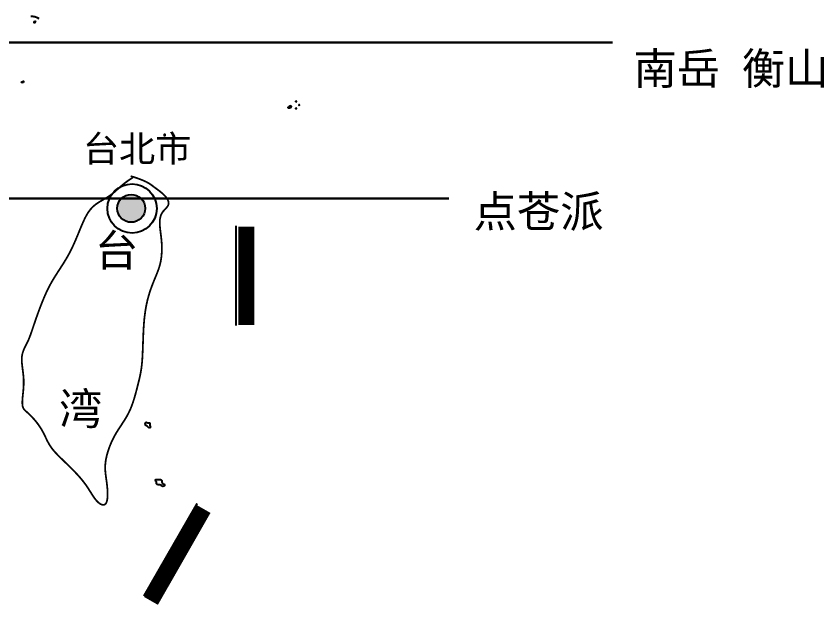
# Model space of a CAD drawing. Extents: x 13573007 to 22079938, y 2388446 to 8397471.
# Drawn here: x 20477635 to 21854220, y 2995914 to 4006465 of the extents above; entities that cross this region are included whole.
import ezdxf

# ---------------------------------------------------------------- set-up
doc = ezdxf.new("R2010")
doc.units = 0
doc.header["$MEASUREMENT"] = 0
doc.linetypes.add('ACAD_ISO10W100', pattern=[18.5, 12, -3, 0.5, -3])
for name, color, linetype in [('BOUNDY', 13, 'CONTINUOUS'), ('注记', 7, 'CONTINUOUS'), ('海岸线', 5, 'CONTINUOUS'), ('边界', 7, 'CONTINUOUS'), ('首府点位', 240, 'CONTINUOUS')]:
    doc.layers.add(name, color=color, linetype=linetype)
doc.layers.add('wwu', color=250, linetype='CONTINUOUS', lineweight=30)
doc.styles.get("Standard").update_dxf_attribs({"font": 'simhei.ttf'})

msp = doc.modelspace()

# ---------------------------------------------------------------- hatches: boundary and pattern name
at = {"layer": '首府点位', "linetype": 'Continuous'}
msp.add_hatch(color=256, dxfattribs=at).paths.add_polyline_path([(20649925, 3678699, 1), (20697449, 3678699, 1)])

# ---------------------------------------------------------------- linework, layer by layer
at = {"layer": 'BOUNDY', "linetype": 'Continuous', "const_width": 27075}
for points in [[(20869961, 3479753), (20869961, 3647716)], [(20707475, 3009452), (20797120, 3166208)]]:
    msp.add_lwpolyline(points, dxfattribs=at)
at = {"layer": 'wwu'}
msp.add_line((19376015, 3961276), (21493928, 3961276), dxfattribs=at)
at = {"layer": 'wwu', "color": 255}
msp.add_line((17471807, 3695714), (21214955, 3695714), dxfattribs=at)
at = {"layer": '海岸线', "color": 5}
for points in [[(20502814, 4006380), (20504772, 4006465), (20506333, 4006396), (20507811, 4006047), (20509287, 4005690), (20510729, 4005218), (20512172, 4004747), (20513545, 4004041), (20516089, 4002314)], [(20508472, 3997623), (20509974, 3998018), (20510377, 3996487), (20509721, 3995093), (20508471, 3995122), (20508177, 3996699), (20508472, 3997623)], [(20488230, 3892665), (20486880, 3893204), (20487525, 3894616), (20488694, 3895319), (20490002, 3895534), (20490439, 3894344), (20489322, 3893311), (20488230, 3892665)], [(20954508, 3860391), (20955193, 3861076), (20954505, 3861756), (20953821, 3861071), (20954508, 3860391)], [(20960011, 3854267), (20960696, 3854953), (20960008, 3855633), (20959324, 3854948), (20960011, 3854267)], [(20943562, 3850104), (20944932, 3850792), (20946302, 3851481), (20946987, 3852166), (20946299, 3852847), (20945610, 3853527), (20944241, 3852838), (20942871, 3852150), (20941501, 3851461), (20940817, 3850776), (20941505, 3850095), (20943562, 3850104)], [(20954541, 3848098), (20955226, 3848784), (20954538, 3849465), (20953854, 3848779), (20954541, 3848098)], [(20730742, 3801992), (20731733, 3803087), (20731519, 3804612), (20730130, 3804882), (20729660, 3803414), (20730742, 3801992)], [(20704459, 3304189), (20703236, 3304852), (20702263, 3306045), (20701074, 3307130), (20699655, 3307678), (20698599, 3308743), (20697821, 3310043), (20697492, 3311608), (20698088, 3312947), (20699011, 3314255), (20700493, 3313904), (20701897, 3313305), (20703449, 3313221), (20704949, 3312953), (20705556, 3311611), (20705577, 3310016), (20705618, 3308417), (20706212, 3307012), (20706352, 3305464), (20704459, 3304189)], [(20729306, 3204821), (20727705, 3204735), (20726178, 3204906), (20725222, 3206035), (20724042, 3206957), (20722544, 3207232), (20720968, 3207230), (20719435, 3207381), (20718053, 3208061), (20717090, 3209268), (20717067, 3210863), (20716651, 3212375), (20715627, 3213539), (20715156, 3215025), (20715634, 3216476), (20717154, 3216663), (20718594, 3216187), (20720189, 3216253), (20721777, 3216294), (20723368, 3216345), (20724856, 3216031), (20725650, 3214730), (20726092, 3213231), (20725849, 3211714), (20726923, 3209746), (20728376, 3209320), (20729796, 3208776), (20730529, 3207446), (20730712, 3205922), (20729306, 3204821)]]:
    msp.add_lwpolyline(points, dxfattribs=at)
at = {"layer": '海岸线', "linetype": 'Continuous', "ltscale": 0.3, "const_width": 3000, "flags": 128}
msp.add_lwpolyline([(20676413, 3731309), (20669886, 3727031), (20664258, 3722975), (20659386, 3719143), (20655128, 3715537), (20651340, 3712160), (20647881, 3709013), (20644607, 3706100), (20641376, 3703422), (20638076, 3700974), (20634714, 3698722), (20631327, 3696626), (20627953, 3694644), (20624630, 3692735), (20621395, 3690859), (20618286, 3688974), (20615340, 3687040), (20612585, 3685017), (20610011, 3682881), (20607596, 3680609), (20605320, 3678176), (20603163, 3675561), (20601105, 3672740), (20599123, 3669689), (20597199, 3666387), (20595314, 3662819), (20593456, 3659008), (20591616, 3654987), (20589785, 3650787), (20587955, 3646441), (20586115, 3641981), (20584257, 3637439), (20582371, 3632847), (20580448, 3628232), (20578469, 3623598), (20576417, 3618940), (20574274, 3614258), (20572021, 3609549), (20569640, 3604809), (20567113, 3600038), (20564421, 3595231), (20561557, 3590390), (20558559, 3585531), (20555474, 3580671), (20552349, 3575829), (20549235, 3571023), (20546177, 3566273), (20543226, 3561595), (20540427, 3557009), (20537818, 3552525), (20535386, 3548119), (20533104, 3543759), (20530948, 3539413), (20528893, 3535049), (20526912, 3530635), (20524982, 3526139), (20523076, 3521529), (20521175, 3516786), (20519285, 3511937), (20517417, 3507025), (20515583, 3502089), (20513795, 3497172), (20512064, 3492314), (20510402, 3487556), (20508820, 3482940), (20507324, 3478498), (20505897, 3474232), (20504516, 3470134), (20503158, 3466199), (20501801, 3462418), (20500421, 3458786), (20498997, 3455296), (20497503, 3451941), (20495933, 3448706), (20494331, 3445549), (20492756, 3442420), (20491269, 3439267), (20489927, 3436042), (20488792, 3432694), (20487921, 3429172), (20487375, 3425426), (20487190, 3421423), (20487314, 3417191), (20487670, 3412776), (20488184, 3408224), (20488780, 3403581), (20489382, 3398891), (20489916, 3394202), (20490306, 3389559), (20490495, 3385002), (20490501, 3380556), (20490359, 3376241), (20490107, 3372076), (20489779, 3368082), (20489413, 3364277), (20489045, 3360682), (20488711, 3357317), (20488442, 3354197), (20488255, 3351318), (20488163, 3348674), (20488177, 3346257), (20488310, 3344059), (20488574, 3342074), (20488981, 3340292), (20489543, 3338708), (20490272, 3337304), (20491174, 3336022), (20492258, 3334796), (20493529, 3333557), (20494993, 3332240), (20496658, 3330778), (20498531, 3329102), (20500616, 3327146), (20502912, 3324860), (20505374, 3322266), (20507945, 3319402), (20510571, 3316307), (20513198, 3313020), (20515769, 3309580), (20518230, 3306026), (20520526, 3302396), (20522620, 3298725), (20524549, 3295036), (20526368, 3291347), (20528131, 3287676), (20529895, 3284041), (20531713, 3280461), (20533642, 3276954), (20535736, 3273538), (20538041, 3270222), (20540566, 3266974), (20543311, 3263754), (20546276, 3260520), (20549460, 3257231), (20552864, 3253847), (20556487, 3250325), (20560328, 3246625), (20564377, 3242718), (20568576, 3238621), (20572857, 3234365), (20577152, 3229978), (20581392, 3225491), (20585508, 3220934), (20589433, 3216335), (20593098, 3211725), (20596454, 3207138), (20599529, 3202623), (20602371, 3198237), (20605029, 3194034), (20607549, 3190069), (20609981, 3186395), (20612371, 3183070), (20614768, 3180146), (20617202, 3177677), (20619639, 3175709), (20622025, 3174284), (20624308, 3173446), (20626435, 3173239), (20628354, 3173706), (20630012, 3174890), (20631356, 3176835), (20632350, 3179555), (20633015, 3182952), (20633387, 3186897), (20633503, 3191262), (20633399, 3195920), (20633112, 3200743), (20632679, 3205602), (20632137, 3210369), (20631524, 3214950), (20630896, 3219378), (20630309, 3223719), (20629819, 3228039), (20629485, 3232405), (20629364, 3236883), (20629512, 3241539), (20629986, 3246439), (20630831, 3251627), (20632034, 3257057), (20633571, 3262660), (20635417, 3268369), (20637546, 3274114), (20639934, 3279827), (20642556, 3285440), (20645387, 3290885), (20648396, 3296113), (20651534, 3301167), (20654746, 3306106), (20657976, 3310993), (20661169, 3315889), (20664271, 3320856), (20667226, 3325955), (20669979, 3331248), (20672489, 3336775), (20674764, 3342487), (20676829, 3348312), (20678706, 3354181), (20680418, 3360022), (20681989, 3365765), (20683442, 3371338), (20684799, 3376671), (20686078, 3381726), (20687279, 3386594), (20688393, 3391397), (20689413, 3396260), (20690333, 3401305), (20691146, 3406657), (20691844, 3412439), (20692421, 3418773), (20692876, 3425741), (20693237, 3433249), (20693539, 3441158), (20693815, 3449333), (20694100, 3457636), (20694428, 3465930), (20694834, 3474077), (20695352, 3481942), (20696009, 3489412), (20696806, 3496488), (20697735, 3503193), (20698790, 3509553), (20699964, 3515594), (20701249, 3521339), (20702639, 3526815), (20704127, 3532047), (20705703, 3537056), (20707343, 3541849), (20709021, 3546429), (20710708, 3550800), (20712379, 3554964), (20714006, 3558926), (20715563, 3562688), (20717022, 3566254), (20718362, 3569634), (20719581, 3572864), (20720683, 3575989), (20721672, 3579051), (20722551, 3582096), (20723324, 3585166), (20723994, 3588305), (20724566, 3591558), (20725042, 3594956), (20725421, 3598491), (20725701, 3602144), (20725881, 3605895), (20725959, 3609723), (20725933, 3613610), (20725802, 3617536), (20725563, 3621481), (20725222, 3625425), (20724803, 3629346), (20724338, 3633221), (20723861, 3637027), (20723401, 3640742), (20722992, 3644342), (20722664, 3647806), (20722450, 3651110), (20722378, 3654236), (20722461, 3657187), (20722708, 3659969), (20723129, 3662589), (20723732, 3665054), (20724528, 3667369), (20725526, 3669543), (20726734, 3671581), (20728147, 3673495), (20729699, 3675307), (20731305, 3677046), (20732884, 3678739), (20734354, 3680415), (20735631, 3682099), (20736633, 3683821), (20737279, 3685607), (20737503, 3687477), (20737323, 3689421), (20736771, 3691421), (20735884, 3693457), (20734694, 3695512), (20733236, 3697567), (20731546, 3699604), (20729656, 3701603), (20727602, 3703552), (20725415, 3705452), (20723125, 3707310), (20720764, 3709134), (20718362, 3710930), (20715950, 3712705), (20713559, 3714467), (20711221, 3716221), (20708916, 3717980), (20706429, 3719781), (20703496, 3721664), (20699852, 3723671), (20695233, 3725843), (20689374, 3728221), (20682009, 3730847), (20672875, 3733762)], dxfattribs=at)
at = {"layer": '边界', "linetype": 'ACAD_ISO10W100', "ltscale": 0.3, "const_width": 3600}
for points in [[(20852295, 3478963), (20852295, 3649226)], [(20695309, 3017645), (20786111, 3175587)]]:
    msp.add_lwpolyline(points, dxfattribs=at)
at = {"layer": '首府点位', "linetype": 'Continuous'}
for centre, radius in [((20675183, 3678507), 41979), ((20673687, 3678699), 23762)]:
    msp.add_circle(centre, radius, dxfattribs=at)

# ---------------------------------------------------------------- texts
at = {"layer": '注记', "linetype": 'Continuous', "char_height": 54150, "attachment_point": 1}
for s, insert, width in [('南岳 衡山', (21529844, 3944174), 342756.23), ('\\fￋￎￌﾣﾤ|b0|i0|c134|p54;台', (20611915, 3634212), 99277.51), ('\\fￋￎￌﾣﾤ|b0|i0|c134|p54;湾', (20550658, 3364005), 99277.51)]:
    msp.add_mtext(s, dxfattribs=dict(at, insert=insert, width=width))
at = {"layer": '注记', "linetype": 'Continuous', "insert": (20591506, 3802989), "char_height": 45125, "attachment_point": 1}
msp.add_mtext('\\fￋￎￌﾣﾤ|b0|i0|c134|p54;台北市', dxfattribs=at)
at = {"layer": '注记', "color": 255, "linetype": 'Continuous', "insert": (21257298, 3700555), "char_height": 54150, "width": 342756.23, "attachment_point": 1}
msp.add_mtext('点苍派', dxfattribs=at)

doc.saveas('drawing.dxf')
